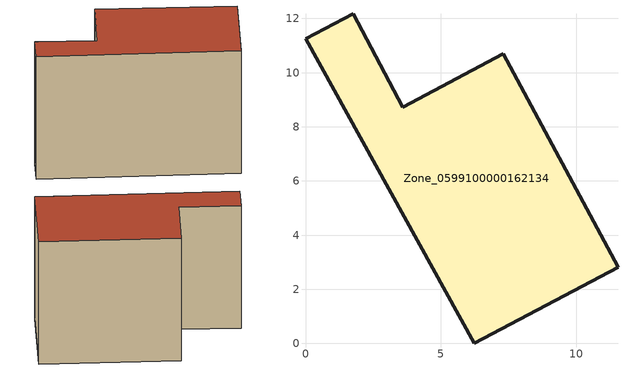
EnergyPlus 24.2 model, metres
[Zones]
Zone_0599100000162134
 floor ground (C_G): 6.24,0 0,11.25 1.76,12.18 3.59,8.72 7.3,10.69 11.54,2.82 z0
 wall outside (C_F): 6.24,0 11.54,2.82 7.3,10.69 3.59,8.72 1.76,12.18 0,11.25 6.24,0 z0:8.68
 roof outside (C_R): 0,11.25 6.24,0 11.54,2.82 7.3,10.69 3.59,8.72 1.76,12.18 z8.68
[BUILDING]
Pand.0599100000162134: North Axis=0; Terrain=City; Loads Convergence Tolerance Value=0.04; Temperature Convergence Tolerance Value=0.4; Solar Distribution=FullExterior; Maximum Number of Warmup Days=25; Minimum Number of Warmup Days=1
[Site:Location]
Rotterdam.The.Hague.AP_ZH_NLD Design_Conditions: Latitude=51.96; Longitude=4.45; Time Zone=1; Elevation=-4.5
[SITE:GROUNDTEMPERATURE:BUILDINGSURFACE]
18, 18, 18, 18, 18, 18, 18, 18, 18, 18, 18, 18
[MATERIAL] Thermal Absorptance=0.9; Solar Absorptance=0.7; Visible Absorptance=0.7
Name | Roughness | Thickness | Conductivity | Density | Specific Heat
G.TI.1975-1991 | MediumSmooth | 0.15 | 0.288461 | 540 | 1210
F.TI.1975-1991 | Rough | 0.3 | 0.230769 | 1920 | 840
R.TI.1975-1991 | MediumRough | 0.2 | 0.153846 | 1500 | 1000
[CONSTRUCTION]
C_G: G.TI.1975-1991
C_F: F.TI.1975-1991
C_R: R.TI.1975-1991
[ZONE]
Zone_0599100000162134: Type=1; Multiplier=1; Ceiling Height=Autocalculate; Volume=Autocalculate; Floor Area=autocalculate; Part of Total Floor Area=Yes
[ZONEINFILTRATION:DESIGNFLOWRATE]
Infil_Zone_0599100000162134: Zone or ZoneList or Space or SpaceList=Zone_0599100000162134; Schedule=AlwaysOn; Design Flow Rate Calculation Method=Flow/Area; Flow Rate per Floor Area=0.003; Constant Term Coefficient=1; Temperature Term Coefficient=0; Velocity Term Coefficient=0; Velocity Squared Term Coefficient=0
[HVACTEMPLATE:ZONE:IDEALLOADSAIRSYSTEM]
Zone_0599100000162134: Maximum Heating Supply Air Temperature=50; Minimum Cooling Supply Air Temperature=13; Maximum Heating Supply Air Humidity Ratio=0.0156; Minimum Cooling Supply Air Humidity Ratio=0.0077; Heating Limit=NoLimit; Cooling Limit=NoLimit; Dehumidification Control Type=ConstantSensibleHeatRatio; Cooling Sensible Heat Ratio=0.7; Dehumidification Setpoint=60; Humidification Control Type=None; Humidification Setpoint=30; Outdoor Air Method=None; Outdoor Air Flow Rate per Person=0.00944; Outdoor Air Flow Rate per Zone Floor Area=0; Outdoor Air Flow Rate per Zone=0; Demand Controlled Ventilation Type=None; Outdoor Air Economizer Type=NoEconomizer; Heat Recovery Type=None; Sensible Heat Recovery Effectiveness=0.7; Latent Heat Recovery Effectiveness=0.65
[ZONECONTROL:THERMOSTAT]
ThermostatControl_Zone_0599100000162134: Zone or ZoneList=Zone_0599100000162134; Control Type Schedule=DualSetpointControlType; Control 1=Thermostat_Zone_0599100000162134; Temperature Difference Between Cutout And Setpoint=0
[THERMOSTATSETPOINT:DUALSETPOINT]
Thermostat_Zone_0599100000162134: Heating Setpoint Temperature Schedule=HeatingSetpoint_Zone_0599100000162134; Cooling Setpoint Temperature Schedule=CoolingSetpoint_Zone_0599100000162134
[SCHEDULE:COMPACT]
HeatingSetpoint_Zone_0599100000162134: Through: 12/31, For: AllDays, Until: 24:00, 21
CoolingSetpoint_Zone_0599100000162134: Through: 12/31, For: AllDays, Until: 24:00, 24
DualSetpointControlType: Through: 12/31, For: AllDays, Until: 24:00, 4
AlwaysOn: Through: 12/31, For: AllDays, Until: 24:00, 1
